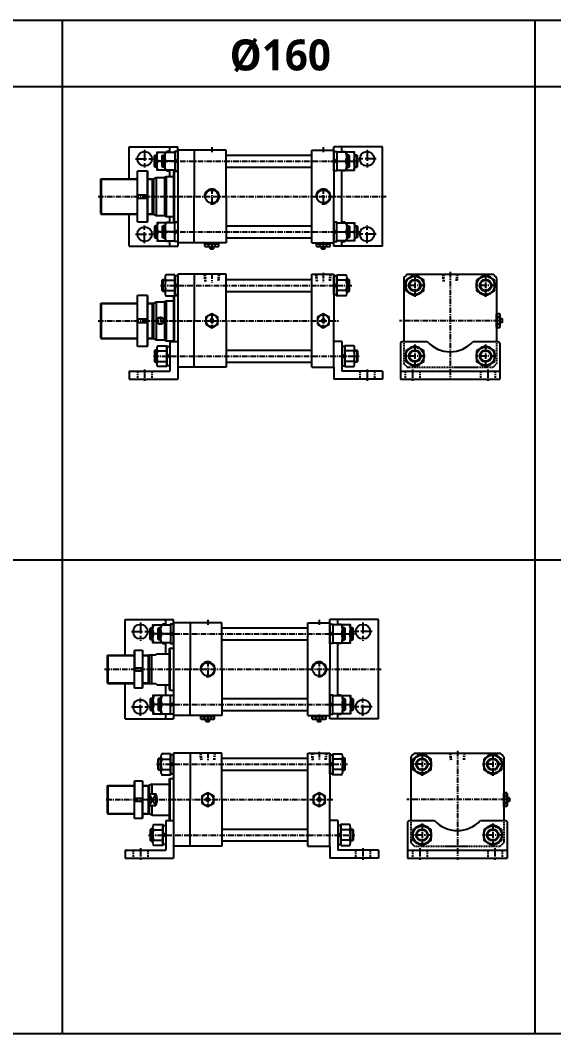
# Model space of a CAD drawing. Extents: x -819 to 7462, y 0 to 3630.
# Drawn here: x 2101 to 3307, y 0 to 2292 of the extents above; entities that cross this region are included whole.
import ezdxf

# ---------------------------------------------------------------- set-up
doc = ezdxf.new("R2010")
doc.units = 0
doc.header["$LTSCALE"] = 10
doc.header["$MEASUREMENT"] = 0
for name, pattern in [('CENTER', [2, 1.25, -0.25, 0.25, -0.25]), ('CENTERX2', [4, 2.5, -0.5, 0.5, -0.5]), ('HIDDEN', [0.375, 0.25, -0.125]), ('HIDDENX2', [0.75, 0.5, -0.25])]:
    doc.linetypes.add(name, pattern=pattern)
doc.layers.get('0').update_dxf_attribs({"linetype": 'CONTINUOUS'})
for name, color, linetype in [('CEN', 1, 'CENTERX2'), ('CENTER', 1, 'CENTER'), ('HID', 2, 'HIDDENX2'), ('ML', 7, 'CONTINUOUS'), ('THIN', 3, 'CONTINUOUS'), ('외형선', 3, 'CONTINUOUS')]:
    doc.layers.add(name, color=color, linetype=linetype)
doc.styles.add('문자', font='romans.shx')

msp = doc.modelspace()

# ---------------------------------------------------------------- linework, layer by layer
for p, q in [((0, 2291.6), (7461.9, 2291.6)), ((2195.9, 0), (2195.9, 2291.6)), ((3265.2, 0), (3265.2, 2291.6)), ((0, 2141.6), (7461.9, 2141.6)), ((7461.9, 1070.8), (0, 1070.8)), ((7461.9, 0), (0, 0))]:
    msp.add_line(p, q)
at = {"color": 7, "linetype": 'Continuous'}
for p, q in [((2519.3, 1786.1), (2519.3, 1788.1)), ((2519.3, 1788.1), (2548.5, 1788.1)), ((2548.5, 1786.1), (2548.5, 1788.1)), ((2771.3, 1786.1), (2771.3, 1788.1)), ((2771.3, 1788.1), (2800.5, 1788.1)), ((2800.5, 1786.1), (2800.5, 1788.1)), ((2518.3, 1781), (2518.3, 1786.1)), ((2518.3, 1786.1), (2524.7, 1786.1)), ((2521.5, 1780.1), (2546.3, 1780.1)), ((2524.7, 1786.1), (2549.5, 1786.1)), ((2526.1, 1781), (2526.1, 1786.1)), ((2529.9, 1780.3), (2529.9, 1780.3)), ((2529.9, 1775.6), (2529.9, 1780.1)), ((2529.9, 1775.6), (2530.4, 1775.1)), ((2537.9, 1775.6), (2529.9, 1775.6)), ((2530.4, 1775.1), (2537.4, 1775.1)), ((2537.9, 1775.6), (2537.4, 1775.1)), ((2537.9, 1775.6), (2537.9, 1780.1)), ((2541.7, 1781), (2541.7, 1786.1)), ((2549.5, 1781), (2549.5, 1786.1)), ((2770.3, 1781), (2770.3, 1786.1)), ((2770.3, 1786.1), (2776.7, 1786.1)), ((2773.5, 1780.1), (2798.3, 1780.1)), ((2776.7, 1786.1), (2801.5, 1786.1)), ((2778.1, 1781), (2778.1, 1786.1)), ((2781.9, 1780.3), (2781.9, 1780.3)), ((2781.9, 1775.6), (2781.9, 1780.1)), ((2781.9, 1775.6), (2782.4, 1775.1)), ((2789.9, 1775.6), (2781.9, 1775.6)), ((2782.4, 1775.1), (2789.4, 1775.1)), ((2789.9, 1775.6), (2789.4, 1775.1)), ((2789.9, 1775.6), (2789.9, 1780.1)), ((2793.7, 1781), (2793.7, 1786.1)), ((2801.5, 1781), (2801.5, 1786.1)), ((3184.7, 1627.7), (3179.7, 1627.7)), ((3179.7, 1602.9), (3179.7, 1627.7)), ((3177.7, 1597.5), (3177.7, 1626.7)), ((3179.7, 1626.7), (3177.7, 1626.7)), ((3184.7, 1619.9), (3179.7, 1619.9)), ((3184.7, 1604.3), (3179.7, 1604.3)), ((3185.4, 1608.1), (3185.4, 1608.1)), ((3185.7, 1599.7), (3185.7, 1624.5)), ((3190.2, 1616.1), (3185.7, 1616.1)), ((3190.2, 1608.1), (3185.7, 1608.1)), ((3190.2, 1616.1), (3190.7, 1615.6)), ((3190.2, 1616.1), (3190.2, 1608.1)), ((3190.2, 1608.1), (3190.7, 1608.6)), ((3190.7, 1608.6), (3190.7, 1615.6)), ((3179.7, 1597.5), (3177.7, 1597.5)), ((3179.7, 1596.5), (3179.7, 1602.9)), ((3184.7, 1596.5), (3179.7, 1596.5)), ((2508.9, 712.2), (2508.9, 717.2)), ((2508.9, 717.2), (2515.3, 717.2)), ((2509.9, 717.2), (2509.9, 719.2)), ((2509.9, 719.2), (2539.1, 719.2)), ((2512.1, 711.2), (2536.9, 711.2)), ((2515.3, 717.2), (2540.1, 717.2)), ((2516.7, 712.2), (2516.7, 717.2)), ((2520.5, 711.5), (2520.5, 711.5)), ((2520.5, 706.7), (2520.5, 711.2)), ((2528.5, 706.7), (2528.5, 711.2)), ((2532.3, 712.2), (2532.3, 717.2)), ((2539.1, 717.2), (2539.1, 719.2)), ((2540.1, 712.2), (2540.1, 717.2)), ((2760.9, 712.2), (2760.9, 717.2)), ((2760.9, 717.2), (2767.3, 717.2)), ((2761.9, 717.2), (2761.9, 719.2)), ((2761.9, 719.2), (2791.1, 719.2)), ((2764.1, 711.2), (2788.9, 711.2)), ((2767.3, 717.2), (2792.1, 717.2)), ((2768.7, 712.2), (2768.7, 717.2)), ((2772.5, 711.5), (2772.5, 711.5)), ((2772.5, 706.7), (2772.5, 711.2)), ((2780.5, 706.7), (2780.5, 711.2)), ((2784.3, 712.2), (2784.3, 717.2)), ((2791.1, 717.2), (2791.1, 719.2)), ((2792.1, 712.2), (2792.1, 717.2)), ((2520.5, 706.7), (2521, 706.2)), ((2528.5, 706.7), (2520.5, 706.7)), ((2521, 706.2), (2528, 706.2)), ((2528.5, 706.7), (2528, 706.2)), ((2772.5, 706.7), (2773, 706.2)), ((2780.5, 706.7), (2772.5, 706.7)), ((2773, 706.2), (2780, 706.2)), ((2780.5, 706.7), (2780, 706.2)), ((3194, 514.8), (3194, 543.9)), ((3196, 543.9), (3194, 543.9)), ((3201.1, 544.9), (3196, 544.9)), ((3196, 520.1), (3196, 544.9)), ((3201.1, 537.1), (3196, 537.1)), ((3202, 516.9), (3202, 541.8)), ((3206.5, 533.3), (3202, 533.3)), ((3206.5, 533.3), (3207, 532.8)), ((3206.5, 533.3), (3206.5, 525.3)), ((3207, 525.8), (3207, 532.8)), ((3196, 514.8), (3194, 514.8)), ((3201.1, 521.5), (3196, 521.5)), ((3196, 513.8), (3196, 520.1)), ((3201.1, 513.8), (3196, 513.8)), ((3201.8, 525.3), (3201.8, 525.3)), ((3206.5, 525.3), (3202, 525.3)), ((3206.5, 525.3), (3207, 525.8))]:
    msp.add_line(p, q, dxfattribs=at)
for points in [[(2520.4, 1604.3), (2533.9, 1596.5), (2547.4, 1604.3), (2547.4, 1619.9), (2533.9, 1627.7), (2520.4, 1619.9)], [(2772.4, 1604.3), (2785.9, 1596.5), (2799.4, 1604.3), (2799.4, 1619.9), (2785.9, 1627.7), (2772.4, 1619.9)], [(2532.5, 1614.6), (2531, 1612.1), (2532.5, 1609.6), (2535.4, 1609.6), (2536.8, 1612.1), (2535.4, 1614.6)], [(2784.5, 1614.6), (2783, 1612.1), (2784.5, 1609.6), (2787.4, 1609.6), (2788.8, 1612.1), (2787.4, 1614.6)], [(2511, 521.5), (2524.5, 513.8), (2538, 521.5), (2538, 537.1), (2524.5, 544.9), (2511, 537.1)], [(2523.1, 531.8), (2521.6, 529.3), (2523.1, 526.8), (2526, 526.8), (2527.4, 529.3), (2526, 531.8)], [(2763, 521.5), (2776.5, 513.8), (2790, 521.5), (2790, 537.1), (2776.5, 544.9), (2763, 537.1)], [(2775.1, 531.8), (2773.6, 529.3), (2775.1, 526.8), (2778, 526.8), (2779.4, 529.3), (2778, 531.8)]]:
    msp.add_lwpolyline(points, close=True, dxfattribs=at)
for centre, radius in [((2533.9, 1612.1), 13.5), ((2533.9, 1612.1), 3.5), ((2785.9, 1612.1), 13.5), ((2785.9, 1612.1), 3.5), ((2524.5, 529.3), 13.5), ((2524.5, 529.3), 3.5), ((2776.5, 529.3), 13.5), ((2776.5, 529.3), 3.5)]:
    msp.add_circle(centre, radius, dxfattribs=at)
for centre, radius, start, end in [((2521.5, 1785.7), 5.62, 235.6158, 270), ((2522.2, 1788.3), 8.22, 241.7006, 298.2994), ((2533.9, 1811.4), 31.3, 255.6172, 270.0141), ((2533.9, 1811.4), 31.3, 269.9859, 284.3828), ((2545.6, 1788.3), 8.22, 241.7006, 298.2994), ((2773.5, 1785.7), 5.62, 235.6158, 270), ((2774.2, 1788.3), 8.22, 241.7006, 298.2994), ((2785.9, 1811.4), 31.3, 255.6172, 270.0141), ((2785.9, 1811.4), 31.3, 269.9859, 284.3828), ((2797.6, 1788.3), 8.22, 241.7006, 298.2994), ((3177.5, 1623.8), 8.22, 331.7006, 28.2994), ((3154.4, 1612.1), 31.3, 359.9859, 14.3828), ((3154.4, 1612.1), 31.3, 345.6172, 0.0141), ((3177.5, 1600.4), 8.22, 331.7006, 28.2994), ((3180.1, 1599.7), 5.62, 325.6158, 0), ((2512.1, 716.8), 5.62, 235.6158, 270), ((2512.8, 719.4), 8.22, 241.7006, 298.2994), ((2524.5, 742.6), 31.3, 255.6172, 270.0141), ((2524.5, 742.6), 31.3, 269.9859, 284.3828), ((2536.2, 719.4), 8.22, 241.7006, 298.2994), ((2764.1, 716.8), 5.62, 235.6158, 270), ((2764.8, 719.4), 8.22, 241.7006, 298.2994), ((2776.5, 742.6), 31.3, 255.6172, 270.0141), ((2776.5, 742.6), 31.3, 269.9859, 284.3828), ((2788.2, 719.4), 8.22, 241.7006, 298.2994), ((3193.8, 541), 8.22, 331.7006, 28.2994), ((3170.7, 529.3), 31.3, 359.9859, 14.3828), ((3170.7, 529.3), 31.3, 345.6172, 0.0141), ((3193.8, 517.6), 8.22, 331.7006, 28.2994), ((3196.4, 516.9), 5.62, 325.6158, 0)]:
    msp.add_arc(centre, radius, start, end, dxfattribs=at)
at = {"layer": 'CEN', "linetype": 'CENTER', "ltscale": 2}
for p, q in [((2381.9, 1998.6), (2381.9, 1957.6)), ((2884.9, 1998.6), (2884.9, 1957.6)), ((2361.4, 1978.1), (2402.4, 1978.1)), ((2905.4, 1978.1), (2864.4, 1978.1)), ((2381.9, 1787.6), (2381.9, 1828.6)), ((2884.9, 1787.6), (2884.9, 1828.6)), ((2361.4, 1808.1), (2402.4, 1808.1)), ((2905.4, 1808.1), (2864.4, 1808.1)), ((2372.5, 929.7), (2372.5, 888.7)), ((2875.5, 929.7), (2875.5, 888.7)), ((2352, 909.2), (2393, 909.2)), ((2896, 909.2), (2855, 909.2)), ((2372.5, 718.7), (2372.5, 759.7)), ((2875.5, 718.7), (2875.5, 759.7)), ((2352, 739.2), (2393, 739.2)), ((2896, 739.2), (2855, 739.2))]:
    msp.add_line(p, q, dxfattribs=at)
at = {"layer": 'CEN', "color": 1, "linetype": 'CENTER', "ltscale": 1.5}
for p, q in [((2381.9, 1502.1), (2381.9, 1476.1)), ((2884.9, 1502.1), (2884.9, 1476.1)), ((2987.7, 1502.1), (2987.7, 1476.1)), ((3157.7, 1502.1), (3157.7, 1476.1)), ((2372.5, 419.3), (2372.5, 393.3)), ((2875.5, 419.3), (2875.5, 393.3)), ((3004, 419.3), (3004, 393.3)), ((3174, 419.3), (3174, 393.3))]:
    msp.add_line(p, q, dxfattribs=at)
at = {"layer": 'CENTER'}
for p, q in [((2992.7, 1718.3), (2992.7, 1666)), ((3152.7, 1718.3), (3152.7, 1666)), ((3015.3, 1692.1), (2970, 1692.1)), ((3175.3, 1692.1), (3130, 1692.1)), ((2992.7, 1558.3), (2992.7, 1506)), ((3152.7, 1558.3), (3152.7, 1506)), ((3015.3, 1532.1), (2970, 1532.1)), ((3175.3, 1532.1), (3130, 1532.1)), ((3009, 635.5), (3009, 583.2)), ((3169, 635.5), (3169, 583.2)), ((3031.7, 609.3), (2986.4, 609.3)), ((3191.7, 609.3), (3146.4, 609.3)), ((3009, 475.5), (3009, 423.2)), ((3169, 475.5), (3169, 423.2)), ((3031.7, 449.3), (2986.4, 449.3)), ((3191.7, 449.3), (3146.4, 449.3))]:
    msp.add_line(p, q, dxfattribs=at)
at = {"layer": 'HID', "color": 6, "linetype": 'HIDDEN', "ltscale": 1.5}
for p, q in [((2365.4, 1498.1), (2365.4, 1480.1)), ((2398.4, 1498.1), (2398.4, 1480.1)), ((2868.4, 1498.1), (2868.4, 1480.1)), ((2901.4, 1498.1), (2901.4, 1480.1)), ((2971.2, 1498.1), (2971.2, 1480.1)), ((3004.2, 1498.1), (3004.2, 1480.1)), ((3141.2, 1498.1), (3141.2, 1480.1)), ((3174.2, 1498.1), (3174.2, 1480.1)), ((2356, 415.3), (2356, 397.3)), ((2389, 415.3), (2389, 397.3)), ((2859, 415.3), (2859, 397.3)), ((2892, 415.3), (2892, 397.3)), ((2987.5, 415.3), (2987.5, 397.3)), ((3020.5, 415.3), (3020.5, 397.3)), ((3157.5, 415.3), (3157.5, 397.3)), ((3190.5, 415.3), (3190.5, 397.3))]:
    msp.add_line(p, q, dxfattribs=at)
at = {"layer": 'ML'}
for p, q in [((2346.9, 1933.1), (2346.9, 2005.6)), ((2346.9, 2005.6), (2456.9, 2005.6)), ((2438.9, 1993.6), (2438.9, 2005.6)), ((2438.9, 1993.9), (2438.9, 1993.6)), ((2456.9, 1998.1), (2456.9, 2005.6)), ((2456.9, 1998.1), (2456.9, 1788.1)), ((2493.9, 1998.1), (2456.9, 1998.1)), ((2919.9, 2005.6), (2809.9, 2005.6)), ((2809.9, 1998.1), (2809.9, 2005.6)), ((2827.9, 1993.6), (2827.9, 2005.6)), ((2827.9, 1993.9), (2827.9, 1993.6)), ((2919.9, 1893.1), (2919.9, 2005.6)), ((2405.5, 1959.6), (2405.5, 1986.6)), ((2421.9, 1973.1), (2411.9, 1973.1)), ((2423.5, 1959.6), (2423.5, 1986.6)), ((2450.1, 1973.1), (2429.9, 1973.1)), ((2450.1, 1978.4), (2456.9, 1971.6)), ((2450.1, 1974.5), (2456.9, 1967.7)), ((2816.7, 1978.4), (2809.9, 1971.6)), ((2816.7, 1974.5), (2809.9, 1967.7)), ((2816.7, 1973.1), (2836.9, 1973.1)), ((2843.3, 1959.6), (2843.3, 1986.6)), ((2844.9, 1973.1), (2854.9, 1973.1)), ((2861.3, 1959.6), (2861.3, 1986.6)), ((2365.1, 1949.6), (2366.1, 1950.6)), ((2365.1, 1949.6), (2365.1, 1836.6)), ((2388.1, 1950.6), (2366.1, 1950.6)), ((2366.1, 1897.1), (2366.1, 1950.6)), ((2388.1, 1897.1), (2388.1, 1950.6)), ((2388.1, 1950.6), (2389.1, 1949.6)), ((2389.1, 1836.6), (2389.1, 1949.6)), ((2438.9, 1938.1), (2438.9, 1952.6)), ((2446.9, 1949.1), (2448.4, 1950.6)), ((2446.9, 1949.1), (2446.9, 1837.1)), ((2448.4, 1950.6), (2448.4, 1835.6)), ((2827.9, 1893.1), (2827.9, 1952.6)), ((2281.9, 1931.6), (2283.4, 1933.1)), ((2281.9, 1931.6), (2281.9, 1854.6)), ((2283.4, 1933.1), (2283.4, 1853.1)), ((2398.9, 1933.1), (2398.9, 1853.1)), ((2401.9, 1933.1), (2407.9, 1936.1)), ((2401.9, 1933.1), (2401.9, 1853.1)), ((2407.9, 1936.1), (2407.9, 1850.1)), ((2426.9, 1936.1), (2430.9, 1938.1)), ((2426.9, 1936.1), (2426.9, 1850.1)), ((2430.9, 1938.1), (2430.9, 1848.1)), ((2365.1, 1897.1), (2389.1, 1897.1)), ((2365.1, 1889.1), (2389.1, 1889.1)), ((2366.1, 1835.6), (2366.1, 1889.1)), ((2388.1, 1835.6), (2388.1, 1889.1)), ((2827.9, 1833.6), (2827.9, 1893.1)), ((2919.9, 1780.6), (2919.9, 1893.1)), ((2281.9, 1854.6), (2283.4, 1853.1)), ((2346.9, 1780.6), (2346.9, 1853.1)), ((2366.1, 1835.6), (2365.1, 1836.6)), ((2366.1, 1835.6), (2388.1, 1835.6)), ((2388.1, 1835.6), (2389.1, 1836.6)), ((2401.9, 1853.1), (2407.9, 1850.1)), ((2426.9, 1850.1), (2430.9, 1848.1)), ((2438.9, 1833.6), (2438.9, 1848.1)), ((2446.9, 1837.1), (2448.4, 1835.6)), ((2405.5, 1826.6), (2405.5, 1799.6)), ((2421.9, 1813.1), (2411.9, 1813.1)), ((2423.5, 1826.6), (2423.5, 1799.6)), ((2450.1, 1813.1), (2429.9, 1813.1)), ((2450.1, 1811.6), (2456.9, 1818.4)), ((2450.1, 1807.7), (2456.9, 1814.5)), ((2816.7, 1811.6), (2809.9, 1818.4)), ((2816.7, 1807.7), (2809.9, 1814.5)), ((2816.7, 1813.1), (2836.9, 1813.1)), ((2843.3, 1826.6), (2843.3, 1799.6)), ((2844.9, 1813.1), (2854.9, 1813.1)), ((2861.3, 1826.6), (2861.3, 1799.6)), ((2438.9, 1792.3), (2438.9, 1792.6)), ((2438.9, 1780.6), (2438.9, 1792.3)), ((2493.9, 1788.1), (2456.9, 1788.1)), ((2456.9, 1788.1), (2456.9, 1780.6)), ((2827.9, 1792.3), (2827.9, 1792.6)), ((2827.9, 1780.6), (2827.9, 1792.3)), ((2346.9, 1780.6), (2456.9, 1780.6)), ((2919.9, 1780.6), (2809.9, 1780.6)), ((2423.5, 1678.6), (2423.5, 1705.6)), ((2428.1, 1709.9), (2428.1, 1674.4)), ((2429.9, 1704), (2450.1, 1704)), ((2450.1, 1697.4), (2456.9, 1690.6)), ((2493.9, 1717.1), (2456.9, 1717.1)), ((2456.9, 1717.1), (2456.9, 1717.1)), ((2456.9, 1717.1), (2456.9, 1507.1)), ((2816.7, 1697.4), (2809.9, 1690.6)), ((2836.9, 1704), (2816.7, 1704)), ((2838.7, 1709.9), (2838.7, 1674.4)), ((2843.3, 1678.6), (2843.3, 1705.6)), ((2967.7, 1709.2), (2967.7, 1565.1)), ((2975.6, 1717.1), (3169.8, 1717.1)), ((3177.7, 1709.2), (3177.7, 1565.1)), ((2429.9, 1680.3), (2450.1, 1680.3)), ((2450.1, 1693.6), (2456.9, 1686.8)), ((2816.7, 1693.6), (2809.9, 1686.8)), ((2836.9, 1680.3), (2816.7, 1680.3)), ((2281.9, 1650.6), (2283.4, 1652.1)), ((2281.9, 1650.6), (2281.9, 1573.6)), ((2283.4, 1652.1), (2283.4, 1572.1)), ((2365.1, 1668.6), (2366.1, 1669.6)), ((2365.1, 1668.6), (2365.1, 1555.6)), ((2388.1, 1669.6), (2366.1, 1669.6)), ((2366.1, 1616.1), (2366.1, 1669.6)), ((2388.1, 1669.6), (2389.1, 1668.6)), ((2388.1, 1616.1), (2388.1, 1669.6)), ((2389.1, 1555.6), (2389.1, 1668.6)), ((2398.9, 1652.1), (2398.9, 1572.1)), ((2401.9, 1652.1), (2407.9, 1655.1)), ((2401.9, 1652.1), (2401.9, 1572.1)), ((2407.9, 1655.1), (2407.9, 1569.1)), ((2426.9, 1655.1), (2430.9, 1657.1)), ((2426.9, 1655.1), (2426.9, 1569.1)), ((2430.9, 1657.1), (2430.9, 1567.1)), ((2446.9, 1668.1), (2447.2, 1668.5)), ((2446.9, 1668.1), (2446.9, 1565.1)), ((2448.4, 1668.5), (2448.4, 1565.1)), ((2365.1, 1616.1), (2389.1, 1616.1)), ((2365.1, 1608.1), (2389.1, 1608.1)), ((2366.1, 1554.6), (2366.1, 1608.1)), ((2388.1, 1554.6), (2388.1, 1608.1)), ((2281.9, 1573.6), (2283.4, 1572.1)), ((2401.9, 1572.1), (2407.9, 1569.1)), ((2426.9, 1569.1), (2430.9, 1567.1)), ((2438.9, 1565.1), (2438.9, 1498.1)), ((2438.9, 1565.1), (2456.9, 1565.1)), ((2827.9, 1565.1), (2809.9, 1565.1)), ((2827.9, 1565.1), (2827.9, 1498.1)), ((2963.7, 1565.1), (2960.2, 1561.6)), ((2960.2, 1561.6), (2960.2, 1480.1)), ((2963.7, 1565.1), (3020.8, 1565.1)), ((3124.6, 1565.1), (3181.7, 1565.1)), ((3181.7, 1565.1), (3185.2, 1561.6)), ((3185.2, 1561.6), (3185.2, 1480.1)), ((2366.1, 1554.6), (2365.1, 1555.6)), ((2366.1, 1554.6), (2388.1, 1554.6)), ((2388.1, 1554.6), (2389.1, 1555.6)), ((2405.5, 1545.6), (2405.5, 1518.6)), ((2410.1, 1514.4), (2410.1, 1549.9)), ((2411.9, 1544), (2432.1, 1544)), ((2432.1, 1530.6), (2438.9, 1537.4)), ((2834.7, 1530.6), (2827.9, 1537.4)), ((2854.9, 1544), (2834.7, 1544)), ((2856.7, 1514.4), (2856.7, 1549.9)), ((2861.3, 1545.6), (2861.3, 1518.6)), ((2411.9, 1520.3), (2432.1, 1520.3)), ((2432.1, 1526.8), (2438.9, 1533.6)), ((2834.7, 1526.8), (2827.9, 1533.6)), ((2854.9, 1520.3), (2834.7, 1520.3)), ((2346.9, 1498.1), (2438.9, 1498.1)), ((2346.9, 1498.1), (2346.9, 1480.1)), ((2493.9, 1507.1), (2456.9, 1507.1)), ((2456.9, 1507.1), (2456.9, 1480.1)), ((2809.9, 1507.1), (2809.9, 1480.1)), ((2919.9, 1498.1), (2827.9, 1498.1)), ((2919.9, 1498.1), (2919.9, 1480.1)), ((2960.2, 1498.1), (3185.2, 1498.1)), ((2346.9, 1480.1), (2456.9, 1480.1)), ((2919.9, 1480.1), (2809.9, 1480.1)), ((2960.2, 1480.1), (3185.2, 1480.1)), ((2337.5, 936.7), (2447.5, 936.7)), ((2337.5, 856.2), (2337.5, 936.7)), ((2396.2, 890.7), (2396.2, 917.7)), ((2414.2, 890.7), (2414.2, 917.7)), ((2429.5, 924.7), (2429.5, 936.7)), ((2429.5, 925), (2429.5, 924.7)), ((2447.5, 929.2), (2447.5, 936.7)), ((2447.5, 929.2), (2447.5, 719.2)), ((2484.5, 929.2), (2447.5, 929.2)), ((2910.5, 936.7), (2800.5, 936.7)), ((2800.5, 929.2), (2800.5, 936.7)), ((2818.5, 924.7), (2818.5, 936.7)), ((2818.5, 925), (2818.5, 924.7)), ((2833.9, 890.7), (2833.9, 917.7)), ((2851.9, 890.7), (2851.9, 917.7)), ((2910.5, 824.2), (2910.5, 936.7)), ((2412.5, 904.2), (2402.6, 904.2)), ((2440.7, 904.2), (2420.6, 904.2)), ((2440.7, 909.5), (2447.5, 902.7)), ((2440.7, 905.7), (2447.5, 898.9)), ((2807.3, 909.5), (2800.5, 902.7)), ((2807.3, 905.7), (2800.5, 898.9)), ((2807.3, 904.2), (2827.5, 904.2)), ((2835.5, 904.2), (2845.5, 904.2)), ((2429.5, 859.2), (2429.5, 883.7)), ((2437.5, 870.2), (2439, 871.7)), ((2439, 871.7), (2439, 776.7)), ((2818.5, 824.2), (2818.5, 883.7)), ((2297.5, 854.7), (2299, 856.2)), ((2297.5, 854.7), (2297.5, 793.7)), ((2299, 856.2), (2299, 792.2)), ((2358.1, 865.2), (2359.1, 866.2)), ((2358.1, 865.2), (2358.1, 783.2)), ((2377.1, 866.2), (2359.1, 866.2)), ((2359.1, 866.2), (2359.1, 827.7)), ((2377.1, 866.2), (2377.1, 827.7)), ((2377.1, 866.2), (2378.1, 865.2)), ((2378.1, 783.2), (2378.1, 865.2)), ((2389.5, 856.2), (2389.5, 792.2)), ((2392.5, 856.7), (2392.5, 791.7)), ((2398.5, 791.7), (2398.5, 856.7)), ((2407.5, 856.7), (2410.5, 859.2)), ((2437.5, 870.2), (2437.5, 778.2)), ((2358.1, 827.7), (2378.1, 827.7)), ((2358.1, 820.7), (2378.1, 820.7)), ((2359.1, 782.2), (2359.1, 820.7)), ((2377.1, 782.2), (2377.1, 820.7)), ((2818.5, 764.7), (2818.5, 824.2)), ((2910.5, 711.7), (2910.5, 824.2)), ((2297.5, 793.7), (2299, 792.2)), ((2337.5, 711.7), (2337.5, 792.2)), ((2358.1, 783.2), (2359.1, 782.2)), ((2359.1, 782.2), (2377.1, 782.2)), ((2377.1, 782.2), (2378.1, 783.2)), ((2407.5, 791.7), (2410.5, 789.2)), ((2429.5, 764.7), (2429.5, 789.2)), ((2396.2, 757.7), (2396.2, 730.7)), ((2414.2, 757.7), (2414.2, 730.7)), ((2437.5, 778.2), (2439, 776.7)), ((2833.9, 757.7), (2833.9, 730.7)), ((2851.9, 757.7), (2851.9, 730.7)), ((2412.5, 744.2), (2402.6, 744.2)), ((2440.7, 744.2), (2420.6, 744.2)), ((2440.7, 742.7), (2447.5, 749.5)), ((2440.7, 738.9), (2447.5, 745.7)), ((2807.3, 742.7), (2800.5, 749.5)), ((2807.3, 738.9), (2800.5, 745.7)), ((2807.3, 744.2), (2827.5, 744.2)), ((2835.5, 744.2), (2845.5, 744.2)), ((2337.5, 711.7), (2447.5, 711.7)), ((2429.5, 723.4), (2429.5, 723.7)), ((2429.5, 711.7), (2429.5, 723.4)), ((2484.5, 719.2), (2447.5, 719.2)), ((2447.5, 719.2), (2447.5, 711.7)), ((2910.5, 711.7), (2800.5, 711.7)), ((2818.5, 723.4), (2818.5, 723.7)), ((2818.5, 711.7), (2818.5, 723.4)), ((2414.2, 595.8), (2414.2, 622.8)), ((2418.7, 627.1), (2418.7, 591.6)), ((2420.6, 621.2), (2440.7, 621.2)), ((2484.5, 634.3), (2447.5, 634.3)), ((2447.5, 634.3), (2447.5, 634.3)), ((2447.5, 634.3), (2447.5, 424.3)), ((2827.5, 621.2), (2807.3, 621.2)), ((2829.3, 627.1), (2829.3, 591.6)), ((2833.9, 595.8), (2833.9, 622.8)), ((2984, 626.4), (2984, 482.3)), ((2992, 634.3), (3186.1, 634.3)), ((3194, 626.4), (3194, 482.3)), ((2420.6, 597.5), (2440.7, 597.5)), ((2440.7, 614.7), (2447.5, 607.9)), ((2440.7, 610.8), (2447.5, 604)), ((2807.3, 614.7), (2800.5, 607.9)), ((2807.3, 610.8), (2800.5, 604)), ((2827.5, 597.5), (2807.3, 597.5)), ((2437.5, 575.3), (2439, 576.8)), ((2437.5, 575.3), (2437.5, 483.3)), ((2439, 576.8), (2439, 482.3)), ((2297.5, 559.8), (2299, 561.3)), ((2297.5, 559.8), (2297.5, 498.8)), ((2299, 561.3), (2299, 497.3)), ((2358.1, 570.3), (2359.1, 571.3)), ((2358.1, 570.3), (2358.1, 488.3)), ((2377.1, 571.3), (2359.1, 571.3)), ((2359.1, 571.3), (2359.1, 532.8)), ((2377.1, 571.3), (2378.1, 570.3)), ((2377.1, 571.3), (2377.1, 532.8)), ((2378.1, 488.3), (2378.1, 570.3)), ((2389.5, 561.3), (2389.5, 497.3)), ((2398.5, 564.3), (2392.5, 561.3)), ((2392.5, 561.3), (2392.5, 497.3)), ((2398.5, 564.3), (2398.5, 542.3)), ((2358.1, 532.8), (2378.1, 532.8)), ((2392.5, 542.3), (2407.5, 542.3)), ((2407.5, 542.3), (2407.5, 516.3)), ((2358.1, 525.8), (2378.1, 525.8)), ((2359.1, 487.3), (2359.1, 525.8)), ((2377.1, 487.3), (2377.1, 525.8)), ((2392.5, 516.3), (2407.5, 516.3)), ((2398.5, 516.3), (2398.5, 494.3)), ((2297.5, 498.8), (2299, 497.3)), ((2358.1, 488.3), (2359.1, 487.3)), ((2359.1, 487.3), (2377.1, 487.3)), ((2377.1, 487.3), (2378.1, 488.3)), ((2398.5, 494.3), (2392.5, 497.3)), ((2429.5, 482.3), (2429.5, 415.3)), ((2429.5, 482.3), (2447.5, 482.3)), ((2437.5, 483.3), (2438.5, 482.3)), ((2818.5, 482.3), (2800.5, 482.3)), ((2818.5, 482.3), (2818.5, 415.3)), ((2980, 482.3), (2976.5, 478.8)), ((2980, 482.3), (3037.2, 482.3)), ((3140.9, 482.3), (3198, 482.3)), ((3198, 482.3), (3201.5, 478.8)), ((2396.2, 462.8), (2396.2, 435.8)), ((2400.7, 431.6), (2400.7, 467.1)), ((2402.6, 461.2), (2422.7, 461.2)), ((2845.5, 461.2), (2825.3, 461.2)), ((2847.3, 431.6), (2847.3, 467.1)), ((2851.9, 462.8), (2851.9, 435.8)), ((2976.5, 478.8), (2976.5, 397.3)), ((3201.5, 478.8), (3201.5, 397.3)), ((2402.6, 437.5), (2422.7, 437.5)), ((2422.7, 447.9), (2429.5, 454.7)), ((2422.7, 444), (2429.5, 450.8)), ((2825.3, 447.9), (2818.5, 454.7)), ((2825.3, 444), (2818.5, 450.8)), ((2845.5, 437.5), (2825.3, 437.5)), ((2337.5, 415.3), (2337.5, 397.3)), ((2337.5, 415.3), (2429.5, 415.3)), ((2484.5, 424.3), (2447.5, 424.3)), ((2447.5, 424.3), (2447.5, 397.3)), ((2800.5, 424.3), (2800.5, 397.3)), ((2910.5, 415.3), (2818.5, 415.3)), ((2910.5, 415.3), (2910.5, 397.3)), ((2976.5, 415.3), (3201.5, 415.3)), ((2337.5, 397.3), (2447.5, 397.3)), ((2910.5, 397.3), (2800.5, 397.3)), ((2976.5, 397.3), (3201.5, 397.3))]:
    msp.add_line(p, q, dxfattribs=at)
at = {"layer": 'ML', "color": 2}
for p, q in [((2398.9, 1932.1), (2400.6, 1933.1)), ((2398.9, 1854.1), (2400.6, 1853.1)), ((2530.4, 1780.3), (2530.4, 1780.3)), ((2530.4, 1775.1), (2530.4, 1780.1)), ((2537.4, 1775.1), (2537.4, 1780.1)), ((2782.4, 1780.3), (2782.4, 1780.3)), ((2782.4, 1775.1), (2782.4, 1780.1)), ((2789.4, 1775.1), (2789.4, 1780.1)), ((2398.9, 1651.1), (2400.6, 1652.1)), ((3185.5, 1608.6), (3185.5, 1608.6)), ((3190.7, 1615.6), (3185.7, 1615.6)), ((3190.7, 1608.6), (3185.7, 1608.6)), ((2398.9, 1573.1), (2400.6, 1572.1)), ((2389.5, 855.2), (2391.3, 856.2)), ((2389.5, 793.2), (2391.3, 792.2)), ((2521, 711.4), (2521, 711.4)), ((2521, 706.2), (2521, 711.2)), ((2528, 706.2), (2528, 711.2)), ((2773, 711.4), (2773, 711.4)), ((2773, 706.2), (2773, 711.2)), ((2780, 706.2), (2780, 711.2)), ((2389.5, 560.3), (2391.3, 561.3)), ((2407.5, 542.3), (2392.5, 516.3)), ((2407.5, 516.3), (2392.5, 542.3)), ((3207, 532.8), (3202, 532.8)), ((3201.8, 525.8), (3201.8, 525.8)), ((3207, 525.8), (3202, 525.8)), ((2389.5, 498.3), (2391.3, 497.3))]:
    msp.add_line(p, q, dxfattribs=at)
at = {"layer": 'ML', "color": 1, "linetype": 'CENTER'}
for p, q in [((2533.9, 1911.3), (2533.9, 1874.8)), ((2785.9, 1911.3), (2785.9, 1874.8)), ((2533.9, 1790.3), (2533.9, 1778.8)), ((2785.9, 1790.3), (2785.9, 1778.8)), ((3072.7, 1722.4), (3072.7, 1477.5)), ((2417.4, 1620.9), (2417.4, 1603.3)), ((2533.9, 1623.1), (2533.9, 1601.1)), ((2785.9, 1623.1), (2785.9, 1601.1)), ((3182.9, 1612.1), (2958.4, 1612.1)), ((2524.5, 842.5), (2524.5, 806)), ((2776.5, 842.5), (2776.5, 806)), ((2524.5, 721.5), (2524.5, 710)), ((2776.5, 721.5), (2776.5, 710)), ((3089, 639.6), (3089, 393.5)), ((2524.5, 540.3), (2524.5, 518.3)), ((2776.5, 540.3), (2776.5, 518.3)), ((3199.3, 529.3), (2974.7, 529.3))]:
    msp.add_line(p, q, dxfattribs=at)
at = {"layer": 'ML', "color": 6, "linetype": 'HIDDEN', "ltscale": 1.5}
for p, q in [((2518.9, 1701.1), (2517.3, 1717.1)), ((2520.5, 1701.1), (2518.9, 1717.1)), ((2548.9, 1717.1), (2547.3, 1701.1)), ((2550.5, 1717.1), (2548.9, 1701.1)), ((2770.9, 1701.1), (2769.3, 1717.1)), ((2772.5, 1701.1), (2770.9, 1717.1)), ((2800.9, 1717.1), (2799.3, 1701.1)), ((2802.5, 1717.1), (2800.9, 1701.1)), ((3057.7, 1701.1), (3056.1, 1717.1)), ((3059.3, 1701.1), (3057.7, 1717.1)), ((3087.7, 1717.1), (3086.1, 1701.1)), ((3089.3, 1717.1), (3087.7, 1701.1)), ((2509.5, 618.3), (2507.9, 634.3)), ((2511.1, 618.3), (2509.5, 634.3)), ((2539.5, 634.3), (2537.9, 618.3)), ((2541.1, 634.3), (2539.5, 618.3)), ((2761.5, 618.3), (2759.9, 634.3)), ((2763.1, 618.3), (2761.5, 634.3)), ((2791.5, 634.3), (2789.9, 618.3)), ((2793.1, 634.3), (2791.5, 618.3)), ((3074, 618.3), (3072.4, 634.3)), ((3075.6, 618.3), (3074, 634.3)), ((3104, 634.3), (3102.4, 618.3)), ((3105.6, 634.3), (3104, 618.3))]:
    msp.add_line(p, q, dxfattribs=at)
at = {"layer": 'ML', "color": 6, "linetype": 'HIDDEN'}
for p, q in [((2967.7, 1565.1), (2967.7, 1515)), ((3177.7, 1565.1), (3177.7, 1515)), ((2975.6, 1507.1), (3169.8, 1507.1)), ((2984, 482.3), (2984, 432.3)), ((3194, 482.3), (3194, 432.3)), ((2992, 424.3), (3186.1, 424.3))]:
    msp.add_line(p, q, dxfattribs=at)
at = {"layer": 'ML'}
for points in [[(2438.9, 1993.6), (2438.9, 1994.7), (2432.1, 1994.7), (2432.1, 1993.6)], [(2456.9, 1951.4), (2456.9, 1994.7), (2450.1, 1994.7), (2450.1, 1951.4), (2456.9, 1951.4)], [(2809.9, 1951.4), (2809.9, 1994.7), (2816.7, 1994.7), (2816.7, 1951.4), (2809.9, 1951.4)], [(2827.9, 1993.6), (2827.9, 1994.7), (2834.7, 1994.7), (2834.7, 1993.6)], [(2410.1, 1959.6), (2405.5, 1959.6), (2403.9, 1961.2), (2403.9, 1984.9), (2405.5, 1986.6), (2410.1, 1986.6)], [(2432.1, 1952.6), (2410.1, 1952.6), (2410.1, 1993.6), (2432.1, 1993.6)], [(2428.1, 1959.6), (2423.5, 1959.6), (2421.9, 1961.2), (2421.9, 1984.9), (2423.5, 1986.6), (2428.1, 1986.6)], [(2834.7, 1952.6), (2856.7, 1952.6), (2856.7, 1993.6), (2834.7, 1993.6)], [(2838.7, 1959.6), (2843.3, 1959.6), (2844.9, 1961.2), (2844.9, 1984.9), (2843.3, 1986.6), (2838.7, 1986.6)], [(2856.7, 1959.6), (2861.3, 1959.6), (2862.9, 1961.2), (2862.9, 1984.9), (2861.3, 1986.6), (2856.7, 1986.6)], [(2432.1, 1952.6), (2432.1, 1951.4), (2438.9, 1951.4)], [(2438.9, 1951.4), (2438.9, 1952.6)], [(2834.7, 1952.6), (2834.7, 1951.4), (2827.9, 1951.4)], [(2827.9, 1951.4), (2827.9, 1952.6)], [(2432.1, 1833.6), (2410.1, 1833.6), (2410.1, 1792.6), (2432.1, 1792.6)], [(2432.1, 1833.6), (2432.1, 1834.7), (2438.9, 1834.7)], [(2438.9, 1834.7), (2438.9, 1833.6)], [(2456.9, 1834.7), (2456.9, 1791.4), (2450.1, 1791.4), (2450.1, 1834.7), (2456.9, 1834.7)], [(2809.9, 1834.7), (2809.9, 1791.4), (2816.7, 1791.4), (2816.7, 1834.7), (2809.9, 1834.7)], [(2834.7, 1833.6), (2834.7, 1834.7), (2827.9, 1834.7)], [(2827.9, 1834.7), (2827.9, 1833.6)], [(2834.7, 1833.6), (2856.7, 1833.6), (2856.7, 1792.6), (2834.7, 1792.6)], [(2410.1, 1826.6), (2405.5, 1826.6), (2403.9, 1824.9), (2403.9, 1801.2), (2405.5, 1799.6), (2410.1, 1799.6)], [(2428.1, 1826.6), (2423.5, 1826.6), (2421.9, 1824.9), (2421.9, 1801.2), (2423.5, 1799.6), (2428.1, 1799.6)], [(2838.7, 1826.6), (2843.3, 1826.6), (2844.9, 1824.9), (2844.9, 1801.2), (2843.3, 1799.6), (2838.7, 1799.6)], [(2856.7, 1826.6), (2861.3, 1826.6), (2862.9, 1824.9), (2862.9, 1801.2), (2861.3, 1799.6), (2856.7, 1799.6)], [(2438.9, 1792.6), (2438.9, 1791.4), (2432.1, 1791.4), (2432.1, 1792.6)], [(2827.9, 1792.6), (2827.9, 1791.4), (2834.7, 1791.4), (2834.7, 1792.6)], [(2428.1, 1678.6), (2423.5, 1678.6), (2421.9, 1680.2), (2421.9, 1704), (2423.5, 1705.6), (2428.1, 1705.6)], [(2456.9, 1670.5), (2456.9, 1713.8), (2450.1, 1713.8), (2450.1, 1670.5), (2456.9, 1670.5)], [(2809.9, 1670.5), (2809.9, 1713.8), (2816.7, 1713.8), (2816.7, 1670.5), (2809.9, 1670.5)], [(2838.7, 1678.6), (2843.3, 1678.6), (2844.9, 1680.2), (2844.9, 1704), (2843.3, 1705.6), (2838.7, 1705.6)], [(2972.2, 1704), (2972.2, 1680.3), (2992.7, 1668.5), (3013.2, 1680.3), (3013.2, 1704), (2992.7, 1715.8), (2972.2, 1704)], [(3132.2, 1704), (3132.2, 1680.3), (3152.7, 1668.5), (3173.2, 1680.3), (3173.2, 1704), (3152.7, 1715.8), (3132.2, 1704)], [(2410.1, 1545.6), (2405.5, 1545.6), (2403.9, 1544), (2403.9, 1520.2), (2405.5, 1518.6), (2410.1, 1518.6)], [(2438.9, 1553.8), (2438.9, 1510.5), (2432.1, 1510.5), (2432.1, 1553.8), (2438.9, 1553.8)], [(2827.9, 1553.8), (2827.9, 1510.5), (2834.7, 1510.5), (2834.7, 1553.8), (2827.9, 1553.8)], [(2856.7, 1545.6), (2861.3, 1545.6), (2862.9, 1544), (2862.9, 1520.2), (2861.3, 1518.6), (2856.7, 1518.6)], [(2972.2, 1544), (2972.2, 1520.3), (2992.7, 1508.5), (3013.2, 1520.3), (3013.2, 1544), (2992.7, 1555.8), (2972.2, 1544)], [(3132.2, 1544), (3132.2, 1520.3), (3152.7, 1508.5), (3173.2, 1520.3), (3173.2, 1544), (3152.7, 1555.8), (3132.2, 1544)], [(2400.7, 890.7), (2396.2, 890.7), (2394.5, 892.3), (2394.5, 916.1), (2396.2, 917.7), (2400.7, 917.7)], [(2422.7, 883.7), (2400.7, 883.7), (2400.7, 924.7), (2422.7, 924.7)], [(2418.7, 890.7), (2414.2, 890.7), (2412.5, 892.3), (2412.5, 916.1), (2414.2, 917.7), (2418.7, 917.7)], [(2429.5, 924.7), (2429.5, 925.9), (2422.7, 925.9), (2422.7, 924.7)], [(2447.5, 882.6), (2447.5, 925.9), (2440.7, 925.9), (2440.7, 882.6), (2447.5, 882.6)], [(2800.5, 882.6), (2800.5, 925.9), (2807.3, 925.9), (2807.3, 882.6), (2800.5, 882.6)], [(2818.5, 924.7), (2818.5, 925.9), (2825.3, 925.9), (2825.3, 924.7)], [(2825.3, 883.7), (2847.3, 883.7), (2847.3, 924.7), (2825.3, 924.7)], [(2829.3, 890.7), (2833.9, 890.7), (2835.5, 892.3), (2835.5, 916.1), (2833.9, 917.7), (2829.3, 917.7)], [(2847.3, 890.7), (2851.9, 890.7), (2853.5, 892.3), (2853.5, 916.1), (2851.9, 917.7), (2847.3, 917.7)], [(2422.7, 883.7), (2422.7, 882.6), (2429.5, 882.6)], [(2429.5, 882.6), (2429.5, 883.7)], [(2825.3, 883.7), (2825.3, 882.6), (2818.5, 882.6)], [(2818.5, 882.6), (2818.5, 883.7)], [(2400.7, 757.7), (2396.2, 757.7), (2394.5, 756.1), (2394.5, 732.3), (2396.2, 730.7), (2400.7, 730.7)], [(2422.7, 764.7), (2400.7, 764.7), (2400.7, 723.7), (2422.7, 723.7)], [(2418.7, 757.7), (2414.2, 757.7), (2412.5, 756.1), (2412.5, 732.3), (2414.2, 730.7), (2418.7, 730.7)], [(2422.7, 764.7), (2422.7, 765.9), (2429.5, 765.9)], [(2429.5, 765.9), (2429.5, 764.7)], [(2447.5, 765.9), (2447.5, 722.6), (2440.7, 722.6), (2440.7, 765.9), (2447.5, 765.9)], [(2800.5, 765.9), (2800.5, 722.6), (2807.3, 722.6), (2807.3, 765.9), (2800.5, 765.9)], [(2825.3, 764.7), (2825.3, 765.9), (2818.5, 765.9)], [(2818.5, 765.9), (2818.5, 764.7)], [(2825.3, 764.7), (2847.3, 764.7), (2847.3, 723.7), (2825.3, 723.7)], [(2829.3, 757.7), (2833.9, 757.7), (2835.5, 756.1), (2835.5, 732.3), (2833.9, 730.7), (2829.3, 730.7)], [(2847.3, 757.7), (2851.9, 757.7), (2853.5, 756.1), (2853.5, 732.3), (2851.9, 730.7), (2847.3, 730.7)], [(2429.5, 723.7), (2429.5, 722.6), (2422.7, 722.6), (2422.7, 723.7)], [(2818.5, 723.7), (2818.5, 722.6), (2825.3, 722.6), (2825.3, 723.7)], [(2418.7, 595.8), (2414.2, 595.8), (2412.5, 597.5), (2412.5, 621.2), (2414.2, 622.8), (2418.7, 622.8)], [(2447.5, 587.7), (2447.5, 631), (2440.7, 631), (2440.7, 587.7), (2447.5, 587.7)], [(2800.5, 587.7), (2800.5, 631), (2807.3, 631), (2807.3, 587.7), (2800.5, 587.7)], [(2829.3, 595.8), (2833.9, 595.8), (2835.5, 597.5), (2835.5, 621.2), (2833.9, 622.8), (2829.3, 622.8)], [(2988.5, 621.2), (2988.5, 597.5), (3009, 585.7), (3029.5, 597.5), (3029.5, 621.2), (3009, 633), (2988.5, 621.2)], [(3148.5, 621.2), (3148.5, 597.5), (3169, 585.7), (3189.5, 597.5), (3189.5, 621.2), (3169, 633), (3148.5, 621.2)], [(2400.7, 462.8), (2396.2, 462.8), (2394.5, 461.2), (2394.5, 437.5), (2396.2, 435.8), (2400.7, 435.8)], [(2429.5, 471), (2429.5, 427.7), (2422.7, 427.7), (2422.7, 471), (2429.5, 471)], [(2818.5, 471), (2818.5, 427.7), (2825.3, 427.7), (2825.3, 471), (2818.5, 471)], [(2847.3, 462.8), (2851.9, 462.8), (2853.5, 461.2), (2853.5, 437.5), (2851.9, 435.8), (2847.3, 435.8)], [(2988.5, 461.2), (2988.5, 437.5), (3009, 425.7), (3029.5, 437.5), (3029.5, 461.2), (3009, 473), (2988.5, 461.2)], [(3148.5, 461.2), (3148.5, 437.5), (3169, 425.7), (3189.5, 437.5), (3189.5, 461.2), (3169, 473), (3148.5, 461.2)]]:
    msp.add_lwpolyline(points, dxfattribs=at)
for points in [[(2411.9, 1952.6, -0.178633), (2411.9, 1973.1, -0.178633), (2411.9, 1993.6)], [(2429.9, 1952.6, -0.178633), (2429.9, 1973.1, -0.178633), (2429.9, 1993.6)], [(2836.9, 1952.6, 0.178633), (2836.9, 1973.1, 0.178633), (2836.9, 1993.6)], [(2854.9, 1952.6, 0.178633), (2854.9, 1973.1, 0.178633), (2854.9, 1993.6)], [(2411.9, 1833.6, 0.178633), (2411.9, 1813.1, 0.178633), (2411.9, 1792.6)], [(2429.9, 1833.6, 0.178633), (2429.9, 1813.1, 0.178633), (2429.9, 1792.6)], [(2836.9, 1833.6, -0.178633), (2836.9, 1813.1, -0.178633), (2836.9, 1792.6)], [(2854.9, 1833.6, -0.178633), (2854.9, 1813.1, -0.178633), (2854.9, 1792.6)], [(2450.1, 1715.8), (2429.9, 1715.8, 0.309401), (2429.9, 1704, 0.154701), (2429.9, 1680.3, 0.309401), (2429.9, 1668.5), (2450.1, 1668.5), (2450.1, 1715.8)], [(2816.7, 1715.8), (2836.9, 1715.8, -0.309401), (2836.9, 1704, -0.154701), (2836.9, 1680.3, -0.309401), (2836.9, 1668.5), (2816.7, 1668.5), (2816.7, 1715.8)], [(2432.1, 1508.5), (2411.9, 1508.5, -0.309401), (2411.9, 1520.3, -0.154701), (2411.9, 1544, -0.309401), (2411.9, 1555.8), (2432.1, 1555.8), (2432.1, 1508.5)], [(2834.7, 1508.5), (2854.9, 1508.5, 0.309401), (2854.9, 1520.3, 0.154701), (2854.9, 1544, 0.309401), (2854.9, 1555.8), (2834.7, 1555.8), (2834.7, 1508.5)], [(2402.6, 883.7, -0.178633), (2402.6, 904.2, -0.178633), (2402.6, 924.7)], [(2420.6, 883.7, -0.178633), (2420.6, 904.2, -0.178633), (2420.6, 924.7)], [(2827.5, 883.7, 0.178633), (2827.5, 904.2, 0.178633), (2827.5, 924.7)], [(2845.5, 883.7, 0.178633), (2845.5, 904.2, 0.178633), (2845.5, 924.7)], [(2402.6, 764.7, 0.178633), (2402.6, 744.2, 0.178633), (2402.6, 723.7)], [(2420.6, 764.7, 0.178633), (2420.6, 744.2, 0.178633), (2420.6, 723.7)], [(2827.5, 764.7, -0.178633), (2827.5, 744.2, -0.178633), (2827.5, 723.7)], [(2845.5, 764.7, -0.178633), (2845.5, 744.2, -0.178633), (2845.5, 723.7)], [(2440.7, 633), (2420.6, 633, 0.309401), (2420.6, 621.2, 0.154701), (2420.6, 597.5, 0.309401), (2420.6, 585.7), (2440.7, 585.7), (2440.7, 633)], [(2807.3, 633), (2827.5, 633, -0.309401), (2827.5, 621.2, -0.154701), (2827.5, 597.5, -0.309401), (2827.5, 585.7), (2807.3, 585.7), (2807.3, 633)], [(2422.7, 425.7), (2402.6, 425.7, -0.309401), (2402.6, 437.5, -0.154701), (2402.6, 461.2, -0.309401), (2402.6, 473), (2422.7, 473), (2422.7, 425.7)], [(2825.3, 425.7), (2845.5, 425.7, 0.309401), (2845.5, 437.5, 0.154701), (2845.5, 461.2, 0.309401), (2845.5, 473), (2825.3, 473), (2825.3, 425.7)]]:
    msp.add_lwpolyline(points, format="xyb", dxfattribs=at)
for points in [[(2450.1, 1952.6), (2428.1, 1952.6), (2428.1, 1993.6), (2450.1, 1993.6)], [(2816.7, 1952.6), (2838.7, 1952.6), (2838.7, 1993.6), (2816.7, 1993.6)], [(2450.1, 1833.6), (2428.1, 1833.6), (2428.1, 1792.6), (2450.1, 1792.6)], [(2816.7, 1833.6), (2838.7, 1833.6), (2838.7, 1792.6), (2816.7, 1792.6)], [(2440.7, 883.7), (2418.7, 883.7), (2418.7, 924.7), (2440.7, 924.7)], [(2807.3, 883.7), (2829.3, 883.7), (2829.3, 924.7), (2807.3, 924.7)], [(2440.7, 764.7), (2418.7, 764.7), (2418.7, 723.7), (2440.7, 723.7)], [(2807.3, 764.7), (2829.3, 764.7), (2829.3, 723.7), (2807.3, 723.7)]]:
    msp.add_lwpolyline(points, close=True, dxfattribs=at)
for centre, radius in [((2381.9, 1978.1), 16.5), ((2884.9, 1978.1), 16.5), ((2533.9, 1893.1), 15), ((2785.9, 1893.1), 15), ((2381.9, 1808.1), 16.5), ((2884.9, 1808.1), 16.5), ((2992.7, 1692.1), 20.5), ((2992.7, 1692.1), 13.5), ((3152.7, 1692.1), 20.5), ((3152.7, 1692.1), 13.5), ((2417.4, 1612.1), 8), ((2417.4, 1612.1), 7.5), ((2992.7, 1532.1), 20.5), ((2992.7, 1532.1), 13.5), ((3152.7, 1532.1), 20.5), ((3152.7, 1532.1), 13.5), ((2372.5, 909.2), 16.5), ((2875.5, 909.2), 16.5), ((2524.5, 824.2), 15), ((2776.5, 824.2), 15), ((2372.5, 739.2), 16.5), ((2875.5, 739.2), 16.5), ((3009, 609.3), 20.5), ((3009, 609.3), 13.5), ((3169, 609.3), 20.5), ((3169, 609.3), 13.5), ((3009, 449.3), 20.5), ((3009, 449.3), 13.5), ((3169, 449.3), 20.5), ((3169, 449.3), 13.5)]:
    msp.add_circle(centre, radius, dxfattribs=at)
at = {"layer": 'ML', "color": 2}
for centre in [(2992.7, 1692.1), (3152.7, 1692.1), (2992.7, 1532.1), (3152.7, 1532.1), (3009, 609.3), (3169, 609.3), (3009, 449.3), (3169, 449.3)]:
    msp.add_circle(centre, 11.9, dxfattribs=at)
for centre, radius, start, end in [((2533.9, 1893.1), 16.6, 258.5736, 189.2846), ((2785.9, 1893.1), 16.6, 258.5736, 189.2846), ((2533.9, 1612.1), 4, 270, 180), ((2785.9, 1612.1), 4, 270, 180), ((2524.5, 824.2), 16.6, 258.5736, 189.2846), ((2776.5, 824.2), 16.6, 258.5736, 189.2846), ((2524.5, 529.3), 4, 270, 180), ((2776.5, 529.3), 4, 270, 180)]:
    msp.add_arc(centre, radius, start, end, dxfattribs=at)
at = {"layer": 'ML'}
for centre, radius, start, end in [((3072.7, 1612.1), 143, 132.7548, 137.2452), ((2992.7, 1692.1), 21.6, 161.2415, 198.7585), ((2992.7, 1692.1), 21.6, 101.2415, 138.7585), ((2992.7, 1692.1), 21.6, 41.2415, 78.7585), ((2992.7, 1692.1), 21.6, 341.2415, 18.7585), ((3152.7, 1692.1), 21.6, 161.2415, 198.7585), ((3152.7, 1692.1), 21.6, 101.2415, 138.7585), ((3152.7, 1692.1), 21.6, 41.2415, 78.7585), ((3072.7, 1612.1), 143, 42.7548, 47.2452), ((3152.7, 1692.1), 21.6, 341.2415, 18.7585), ((2992.7, 1692.1), 21.6, 221.2415, 258.7585), ((2992.7, 1692.1), 21.6, 281.2415, 318.7585), ((3152.7, 1692.1), 21.6, 221.2415, 258.7585), ((3152.7, 1692.1), 21.6, 281.2415, 318.7585), ((3072.7, 1612.1), 70, 222.1774, 317.8226), ((2992.7, 1532.1), 21.6, 161.2415, 198.7585), ((2992.7, 1532.1), 21.6, 101.2415, 138.7585), ((2992.7, 1532.1), 21.6, 41.2415, 78.7585), ((2992.7, 1532.1), 21.6, 341.2415, 18.7585), ((3152.7, 1532.1), 21.6, 161.2415, 198.7585), ((3152.7, 1532.1), 21.6, 101.2415, 138.7585), ((3152.7, 1532.1), 21.6, 41.2415, 78.7585), ((3152.7, 1532.1), 21.6, 341.2415, 18.7585), ((2992.7, 1532.1), 21.6, 221.2415, 258.7585), ((2992.7, 1532.1), 21.6, 281.2415, 318.7585), ((3152.7, 1532.1), 21.6, 221.2415, 258.7585), ((3152.7, 1532.1), 21.6, 281.2415, 318.7585), ((3089, 529.3), 143, 132.7548, 137.2452), ((3009, 609.3), 21.6, 101.2415, 138.7585), ((3009, 609.3), 21.6, 41.2415, 78.7585), ((3169, 609.3), 21.6, 101.2415, 138.7585), ((3169, 609.3), 21.6, 41.2415, 78.7585), ((3089, 529.3), 143, 42.7548, 47.2452), ((3009, 609.3), 21.6, 161.2415, 198.7585), ((3009, 609.3), 21.6, 341.2415, 18.7585), ((3169, 609.3), 21.6, 161.2415, 198.7585), ((3169, 609.3), 21.6, 341.2415, 18.7585), ((3009, 609.3), 21.6, 221.2415, 258.7585), ((3009, 609.3), 21.6, 281.2415, 318.7585), ((3169, 609.3), 21.6, 221.2415, 258.7585), ((3169, 609.3), 21.6, 281.2415, 318.7585), ((2380.9, 529.3), 29.6, 333.9922, 26.0078), ((3089, 529.3), 70, 222.1774, 317.8226), ((3009, 449.3), 21.6, 101.2415, 138.7585), ((3009, 449.3), 21.6, 41.2415, 78.7585), ((3169, 449.3), 21.6, 101.2415, 138.7585), ((3169, 449.3), 21.6, 41.2415, 78.7585), ((3009, 449.3), 21.6, 161.2415, 198.7585), ((3009, 449.3), 21.6, 341.2415, 18.7585), ((3169, 449.3), 21.6, 161.2415, 198.7585), ((3169, 449.3), 21.6, 341.2415, 18.7585), ((3009, 449.3), 21.6, 221.2415, 258.7585), ((3009, 449.3), 21.6, 281.2415, 318.7585), ((3169, 449.3), 21.6, 221.2415, 258.7585), ((3169, 449.3), 21.6, 281.2415, 318.7585)]:
    msp.add_arc(centre, radius, start, end, dxfattribs=at)
at = {"layer": 'ML', "color": 6, "linetype": 'HIDDEN'}
for centre, start, end in [((3072.7, 1612.1), 222.7548, 227.2452), ((3072.7, 1612.1), 312.7548, 317.2452), ((3089, 529.3), 222.7548, 227.2452), ((3089, 529.3), 312.7548, 317.2452)]:
    msp.add_arc(centre, 143, start, end, dxfattribs=at)
at = {"layer": 'THIN', "color": 2}
for p, q in [((2410.1, 1984.9), (2403.9, 1984.9)), ((2428.1, 1984.9), (2421.9, 1984.9)), ((2838.7, 1984.9), (2844.9, 1984.9)), ((2856.7, 1984.9), (2862.9, 1984.9)), ((2410.1, 1961.2), (2403.9, 1961.2)), ((2428.1, 1961.2), (2421.9, 1961.2)), ((2838.7, 1961.2), (2844.9, 1961.2)), ((2856.7, 1961.2), (2862.9, 1961.2)), ((2410.1, 1824.9), (2403.9, 1824.9)), ((2428.1, 1824.9), (2421.9, 1824.9)), ((2838.7, 1824.9), (2844.9, 1824.9)), ((2856.7, 1824.9), (2862.9, 1824.9)), ((2410.1, 1801.2), (2403.9, 1801.2)), ((2428.1, 1801.2), (2421.9, 1801.2)), ((2838.7, 1801.2), (2844.9, 1801.2)), ((2856.7, 1801.2), (2862.9, 1801.2)), ((2428.1, 1704), (2421.9, 1704)), ((2838.7, 1704), (2844.9, 1704)), ((2428.1, 1680.2), (2421.9, 1680.2)), ((2838.7, 1680.2), (2844.9, 1680.2)), ((2410.1, 1544), (2403.9, 1544)), ((2856.7, 1544), (2862.9, 1544)), ((2410.1, 1520.2), (2403.9, 1520.2)), ((2856.7, 1520.2), (2862.9, 1520.2)), ((2400.7, 916.1), (2394.5, 916.1)), ((2418.7, 916.1), (2412.5, 916.1)), ((2829.3, 916.1), (2835.5, 916.1)), ((2847.3, 916.1), (2853.5, 916.1)), ((2400.7, 892.3), (2394.5, 892.3)), ((2418.7, 892.3), (2412.5, 892.3)), ((2829.3, 892.3), (2835.5, 892.3)), ((2847.3, 892.3), (2853.5, 892.3)), ((2400.7, 756.1), (2394.5, 756.1)), ((2418.7, 756.1), (2412.5, 756.1)), ((2829.3, 756.1), (2835.5, 756.1)), ((2847.3, 756.1), (2853.5, 756.1)), ((2400.7, 732.3), (2394.5, 732.3)), ((2418.7, 732.3), (2412.5, 732.3)), ((2829.3, 732.3), (2835.5, 732.3)), ((2847.3, 732.3), (2853.5, 732.3)), ((2418.7, 621.2), (2412.5, 621.2)), ((2829.3, 621.2), (2835.5, 621.2)), ((2418.7, 597.5), (2412.5, 597.5)), ((2829.3, 597.5), (2835.5, 597.5)), ((2400.7, 461.2), (2394.5, 461.2)), ((2847.3, 461.2), (2853.5, 461.2)), ((2400.7, 437.5), (2394.5, 437.5)), ((2847.3, 437.5), (2853.5, 437.5))]:
    msp.add_line(p, q, dxfattribs=at)
at = {"layer": '외형선', "color": 7}
for p, q in [((2565.9, 1998.1), (2493.9, 1998.1)), ((2493.9, 1998.1), (2493.9, 1893.1)), ((2565.9, 1893.1), (2565.9, 1998.1)), ((2759.9, 1893.1), (2759.9, 1998.1)), ((2759.9, 1998.1), (2809.9, 1998.1)), ((2809.9, 1998.1), (2809.9, 1893.1)), ((2448.4, 1950.6), (2456.9, 1950.6)), ((2283.4, 1933.1), (2365.1, 1933.1)), ((2389.1, 1933.1), (2401.9, 1933.1)), ((2407.9, 1936.1), (2426.9, 1936.1)), ((2430.9, 1938.1), (2446.9, 1938.1)), ((2493.9, 1788.1), (2493.9, 1893.1)), ((2565.9, 1893.1), (2565.9, 1788.1)), ((2759.9, 1788.1), (2759.9, 1893.1)), ((2809.9, 1780.6), (2809.9, 1893.1)), ((2283.4, 1853.1), (2365.1, 1853.1)), ((2389.1, 1853.1), (2401.9, 1853.1)), ((2407.9, 1850.1), (2426.9, 1850.1)), ((2430.9, 1848.1), (2446.9, 1848.1)), ((2448.4, 1835.6), (2456.9, 1835.6)), ((2565.9, 1788.1), (2493.9, 1788.1)), ((2759.9, 1788.1), (2809.9, 1788.1)), ((2565.9, 1717.1), (2493.9, 1717.1)), ((2493.9, 1717.1), (2493.9, 1612.1)), ((2565.9, 1612.1), (2565.9, 1717.1)), ((2759.9, 1717.1), (2809.9, 1717.1)), ((2759.9, 1612.1), (2759.9, 1717.1)), ((2809.9, 1717.1), (2809.9, 1612.1)), ((2283.4, 1652.1), (2365.1, 1652.1)), ((2389.1, 1652.1), (2401.9, 1652.1)), ((2407.9, 1655.1), (2426.9, 1655.1)), ((2430.9, 1657.1), (2446.9, 1657.1)), ((2450.1, 1669.6), (2456.9, 1669.6)), ((2493.9, 1507.1), (2493.9, 1612.1)), ((2565.9, 1612.1), (2565.9, 1507.1)), ((2759.9, 1507.1), (2759.9, 1612.1)), ((2809.9, 1507.1), (2809.9, 1612.1)), ((2283.4, 1572.1), (2365.1, 1572.1)), ((2389.1, 1572.1), (2401.9, 1572.1)), ((2407.9, 1569.1), (2426.9, 1569.1)), ((2430.9, 1567.1), (2446.9, 1567.1)), ((2565.9, 1507.1), (2493.9, 1507.1)), ((2759.9, 1507.1), (2809.9, 1507.1)), ((2556.5, 929.2), (2484.5, 929.2)), ((2484.5, 929.2), (2484.5, 824.2)), ((2556.5, 824.2), (2556.5, 929.2)), ((2750.5, 824.2), (2750.5, 929.2)), ((2750.5, 929.2), (2800.5, 929.2)), ((2800.5, 929.2), (2800.5, 824.2)), ((2800.5, 929.2), (2800.5, 824.2)), ((2484.5, 719.2), (2484.5, 824.2)), ((2556.5, 824.2), (2556.5, 719.2)), ((2750.5, 719.2), (2750.5, 824.2)), ((2800.5, 711.7), (2800.5, 824.2)), ((2556.5, 719.2), (2484.5, 719.2)), ((2750.5, 719.2), (2800.5, 719.2)), ((2556.5, 634.3), (2484.5, 634.3)), ((2484.5, 634.3), (2484.5, 529.3)), ((2556.5, 529.3), (2556.5, 634.3)), ((2750.5, 634.3), (2800.5, 634.3)), ((2750.5, 529.3), (2750.5, 634.3)), ((2800.5, 634.3), (2800.5, 529.3)), ((2484.5, 424.3), (2484.5, 529.3)), ((2556.5, 529.3), (2556.5, 424.3)), ((2750.5, 424.3), (2750.5, 529.3)), ((2800.5, 424.3), (2800.5, 529.3)), ((2556.5, 424.3), (2484.5, 424.3)), ((2750.5, 424.3), (2800.5, 424.3))]:
    msp.add_line(p, q, dxfattribs=at)
at = {"layer": '외형선', "color": 1, "linetype": 'CENTER'}
for p, q in [((2533.9, 2004.4), (2533.9, 1993.3)), ((2785.9, 2004.4), (2785.9, 1993.3)), ((2402, 1973.1), (2866.1, 1973.1)), ((2276.6, 1893.1), (2927.8, 1893.1)), ((2402, 1813.1), (2867.3, 1813.1)), ((2533.9, 1719.1), (2533.9, 1698.8)), ((2785.9, 1720.2), (2785.9, 1699.6)), ((2418.1, 1692.1), (2850, 1692.1)), ((2276.6, 1612.1), (2820.4, 1612.1)), ((2401.6, 1532.1), (2866.9, 1532.1)), ((2524.5, 935.6), (2524.5, 924.4)), ((2776.5, 935.6), (2776.5, 924.4)), ((2408.7, 904.2), (2856.4, 904.2)), ((2290.8, 824.2), (2916.4, 824.2)), ((2408.7, 744.2), (2855, 744.2)), ((2524.5, 636.3), (2524.5, 616)), ((2776.5, 637.4), (2776.5, 616.8)), ((2408.7, 609.3), (2840.6, 609.3)), ((2294.9, 529.3), (2808, 529.3)), ((2391, 449.3), (2856.9, 449.3))]:
    msp.add_line(p, q, dxfattribs=at)
at = {"layer": '외형선', "color": 7, "linetype": 'Continuous'}
for p, q in [((2565.9, 1986.6), (2759.9, 1986.6)), ((2565.9, 1959.6), (2759.9, 1959.6)), ((2565.9, 1826.6), (2759.9, 1826.6)), ((2565.9, 1799.6), (2759.9, 1799.6)), ((2565.9, 1705.6), (2759.9, 1705.6)), ((2565.9, 1678.6), (2759.9, 1678.6)), ((2565.9, 1545.6), (2759.9, 1545.6)), ((2565.9, 1518.6), (2759.9, 1518.6)), ((2556.5, 917.7), (2750.5, 917.7)), ((2439, 871.7), (2447.5, 871.7)), ((2556.5, 890.7), (2750.5, 890.7)), ((2299, 856.2), (2358.1, 856.2)), ((2378.1, 856.2), (2392.5, 856.2)), ((2392.5, 856.7), (2407.5, 856.7)), ((2410.5, 859.2), (2437.5, 859.2)), ((2299, 792.2), (2358.1, 792.2)), ((2378.1, 792.2), (2392.5, 792.2)), ((2392.5, 791.7), (2407.5, 791.7)), ((2410.5, 789.2), (2437.5, 789.2)), ((2439, 776.7), (2447.5, 776.7)), ((2556.5, 757.7), (2750.5, 757.7)), ((2556.5, 730.7), (2750.5, 730.7)), ((2556.5, 622.8), (2750.5, 622.8)), ((2556.5, 595.8), (2750.5, 595.8)), ((2439, 576.8), (2447.5, 576.8)), ((2299, 561.3), (2358.1, 561.3)), ((2378.1, 561.3), (2392.5, 561.3)), ((2398.5, 564.3), (2437.5, 564.3)), ((2299, 497.3), (2358.1, 497.3)), ((2378.1, 497.3), (2392.5, 497.3)), ((2398.5, 494.3), (2437.5, 494.3)), ((2556.5, 462.8), (2750.5, 462.8)), ((2556.5, 435.8), (2750.5, 435.8))]:
    msp.add_line(p, q, dxfattribs=at)
at = {"layer": '외형선', "color": 2}
for p, q in [((2282.4, 1932.1), (2365.1, 1932.1)), ((2389.1, 1932.1), (2398.9, 1932.1)), ((2282.4, 1854.1), (2365.1, 1854.1)), ((2389.1, 1854.1), (2398.9, 1854.1)), ((2282.4, 1651.1), (2365.1, 1651.1)), ((2389.1, 1651.1), (2398.9, 1651.1)), ((2282.4, 1573.1), (2365.1, 1573.1)), ((2389.1, 1573.1), (2398.9, 1573.1))]:
    msp.add_line(p, q, dxfattribs=at)
at = {"layer": '외형선', "color": 2, "linetype": 'Continuous'}
for p, q in [((2298, 855.2), (2358.1, 855.2)), ((2378.1, 855.2), (2389.5, 855.2)), ((2298, 793.2), (2358.1, 793.2)), ((2378.1, 793.2), (2389.5, 793.2)), ((2298, 560.3), (2358.1, 560.3)), ((2378.1, 560.3), (2389.5, 560.3)), ((2298, 498.3), (2358.1, 498.3)), ((2378.1, 498.3), (2389.5, 498.3))]:
    msp.add_line(p, q, dxfattribs=at)

# ---------------------------------------------------------------- texts
at = {"insert": (2574.1, 2248.1), "char_height": 70, "attachment_point": 1, "style": '문자'}
msp.add_mtext_dynamic_manual_height_columns('{\\fMalgun Gothic|b1|i0|c129|p50;%%C160}', width=124.533, gutter_width=16, heights=[-75.6], dxfattribs=at)

doc.saveas('drawing.dxf')
